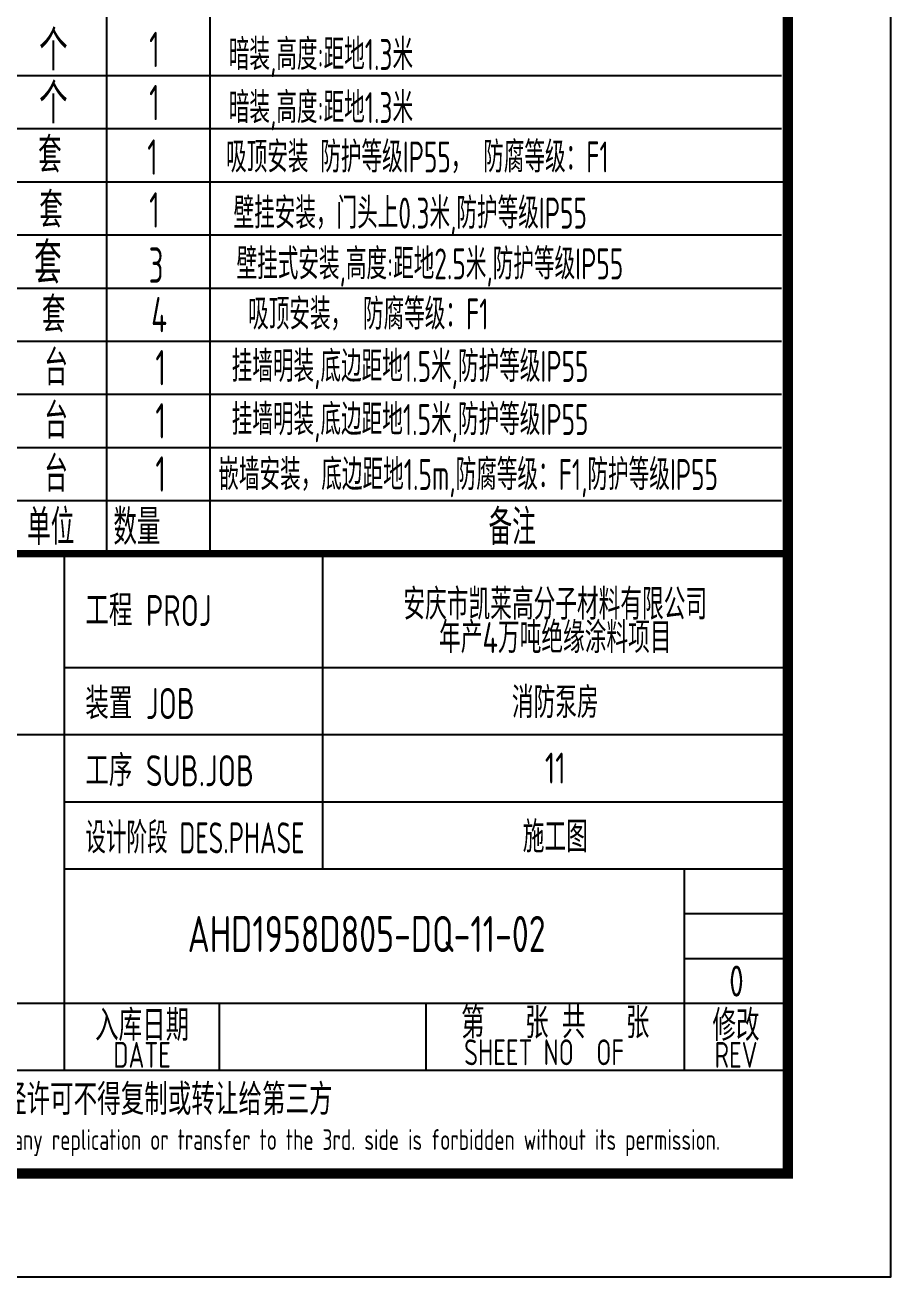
# Model space of a CAD drawing. Extents: x 5394041 to 5729212, y -433068 to -301615.
# Drawn here: x 5566405 to 5574789, y -354845 to -342728 of the extents above; entities that cross this region are included whole.
import ezdxf
from ezdxf.enums import TextEntityAlignment as Align

# ---------------------------------------------------------------- set-up
doc = ezdxf.new("R2010")
doc.units = 0
doc.header["$LTSCALE"] = 1000
doc.header["$MEASUREMENT"] = 0
doc.layers.get('0').update_dxf_attribs({"linetype": 'CONTINUOUS'})
doc.layers.add('AXIS', color=3, linetype='CONTINUOUS')
doc.layers.add('TEL_TAB', color=7, linetype='CONTINUOUS')
doc.styles.add('_TCH_DIM', font='SIMPLEX', dxfattribs={"bigfont": 'GBCBIG'})
doc.styles.add('AHD', font='sceie.shx', dxfattribs={"width": 0.7, "bigfont": 'sceic.shx'})
doc.styles.add('sceie', font='sceie.shx', dxfattribs={"width": 0.7, "bigfont": 'sceic.shx'})
doc.styles.add('TSSD_Rein', font='Tssdeng.shx', dxfattribs={"width": 0.7, "bigfont": 'hztxt.shx'})

msp = doc.modelspace()

# ---------------------------------------------------------------- linework, layer by layer
for p, q in [((5566788.7, -352845.4), (5566788.7, -347845.4)), ((5569288.7, -350895.4), (5569288.7, -347845.4)), ((5573788.7, -353845.4), (5573788.7, -347845.4)), ((5573788.7, -353845.4), (5573788.7, -347845.4)), ((5573788.7, -353845.4), (5573788.7, -347845.4)), ((5566788.7, -348945.4), (5573788.7, -348945.4)), ((5555788.7, -349595.4), (5573788.7, -349595.4)), ((5566788.7, -350245.4), (5573788.7, -350245.4)), ((5566788.7, -350895.4), (5573788.7, -350895.4)), ((5572788.7, -352845.4), (5572788.7, -350895.4)), ((5572788.7, -351328.7), (5573788.7, -351328.7)), ((5572788.7, -351762), (5573788.7, -351762)), ((5555788.7, -352195.4), (5573788.7, -352195.4)), ((5568288.7, -352845.4), (5568288.7, -352195.4)), ((5570288.7, -352845.4), (5570288.7, -352195.4)), ((5555788.7, -352845.4), (5573788.7, -352845.4)), ((5555788.7, -353845.4), (5573788.7, -353845.4)), ((5555788.7, -353845.4), (5573788.7, -353845.4)), ((5555788.7, -353845.4), (5573788.7, -353845.4))]:
    msp.add_line(p, q)
at = {"color": 0}
msp.add_lwpolyline([(5515388.7, -354845.4), (5574788.7, -354845.4), (5574788.7, -312845.4), (5515388.7, -312845.4), (5515388.7, -354845.4)], dxfattribs=at)
at = {"color": 0, "const_width": 100}
msp.add_lwpolyline([(5573788.7, -353845.4), (5517888.7, -353845.4), (5517888.7, -313845.4), (5573788.7, -313845.4)], close=True, dxfattribs=at)
msp.add_lwpolyline([(5573788.7, -347845.4, 70, 70, 0), (5555788.7, -347845.4, 70, 70, 0), (5555788.7, -353845.4, 0, 0, 0)], format="xyseb")
at = {"layer": 'TEL_TAB'}
for points in [[(5567195.1, -337559.9), (5567195.1, -347845.4)], [(5568195.8, -337559.9), (5568195.8, -347845.4)], [(5555815.7, -343216.9), (5573729.6, -343216.9)], [(5555815.7, -343731.2), (5573729.6, -343731.2)], [(5555815.7, -344245.5), (5573788.7, -344245.5)], [(5555815.7, -344245.5), (5573788.7, -344245.5)], [(5555815.7, -344759.7), (5573729.6, -344759.7)], [(5555815.7, -345274), (5573729.6, -345274)], [(5555815.7, -345788.3), (5573729.6, -345788.3)], [(5555815.7, -346302.6), (5573729.6, -346302.6)], [(5555815.7, -346816.8), (5573729.6, -346816.8)], [(5555815.7, -347331.1), (5573729.6, -347331.1)]]:
    msp.add_lwpolyline(points, dxfattribs=at)

# ---------------------------------------------------------------- texts
at = {"style": 'AHD'}
for s, width, p in [('工程 PROJ', 0.8, (5566988.7, -348545.4)), ('工程 PROJ', 0.8, (5566988.7, -348545.4)), ('装置 JOB', 0.8, (5566988.7, -349445.4)), ('装置 JOB', 0.8, (5566988.7, -349445.4)), ('工序 SUB.JOB', 0.8, (5566988.7, -350095.4)), ('工序 SUB.JOB', 0.8, (5566988.7, -350095.4)), ('设计阶段 DES.PHASE', 0.7, (5566988.7, -350745.4)), ('设计阶段 DES.PHASE', 0.7, (5566988.7, -350745.4))]:
    msp.add_text(s, height=300, dxfattribs=dict(at, width=width)).set_placement(p)
at = {"style": 'AHD', "width": 0.8}
for s, height, p in [('入库日期', 300, (5567538.7, -352395.4)), ('入库日期', 300, (5567538.7, -352395.4)), ('第   张 共   张', 300, (5571538.7, -352370.4)), ('修改', 300, (5573288.7, -352395.4)), ('修改', 300, (5573288.7, -352395.4)), ('DATE', 250, (5567538.7, -352695.4)), ('DATE', 250, (5567538.7, -352695.4)), ('SHEET NO  OF  ', 250, (5571538.7, -352670.4)), ('SHEET NO  OF  ', 250, (5571538.7, -352670.4)), ('REV', 250, (5573288.7, -352695.4)), ('REV', 250, (5573288.7, -352695.4)), ('本文件专有权属安徽华东化工医药工程有限责任公司所有,未经许可不得复制或转让给第三方', 300, (5564788.7, -353145.4)), ('本文件专有权属安徽华东化工医药工程有限责任公司所有,未经许可不得复制或转让给第三方', 300, (5564788.7, -353145.4)), ('The proprietary right of this document belongs to Anhui Huadong Chemical And Medical Engineering  Co.,Ltd.  and any replication or transfer to the 3rd. side is forbidden without its permission. ', 200, (5564788.7, -353545.4))]:
    msp.add_text(s, height=height, dxfattribs=at).set_placement(p, align=Align.MIDDLE)
at = {"width": 0.8}
for tag, text, height, style, p in [('AHD1958D805-DQ-11-02', '200320-02-040', 350, 'sceie', (5569712.3, -351525.6)), ('0', '0', 300, 'AHD', (5573292.8, -351981.5)), ('0', '0', 300, 'AHD', (5573292.8, -351981.5))]:
    msp.add_attdef(tag, text=text, height=height, dxfattribs=dict(at, style=style)).set_placement(p, align=Align.MIDDLE)
at = {"layer": 'AXIS', "style": 'TSSD_Rein', "width": 0.7}
for s, p in [('安庆市凯莱高分子材料有限公司', (5571538.7, -348317.8)), ('年产4万吨绝缘涂料项目', (5571538.7, -348640.8)), ('消防泵房', (5571538.7, -349270.4)), ('11', (5571538.7, -349920.4)), ('施工图', (5571538.7, -350570.4))]:
    msp.add_text(s, height=300, dxfattribs=at).set_placement(p, align=Align.MIDDLE)
at = {"layer": 'TEL_TAB', "style": '_TCH_DIM'}
for p in [(5566540.9, -343165.6), (5566540.9, -343679.9)]:
    msp.add_text('个', height=385.8, dxfattribs=at).set_placement(p)
at = {"layer": 'TEL_TAB', "style": 'sceie', "width": 0.7}
for s, height, p in [('1', 342.8, (5567607.1, -343136.4)), ('暗装,高度:距地1.3米', 300, (5568378.2, -343163.6)), ('1', 342.8, (5567607.1, -343650.7)), ('暗装,高度:距地1.3米', 300, (5568378.2, -343677.8)), ('套', 342.8, (5566531.9, -344157.7)), ('1', 342.8, (5567588.6, -344177.9)), ('吸顶安装 防护等级IP55， 防腐等级：F1', 300, (5568351.7, -344155.5)), ('套', 342.8, (5566543.8, -344689.9)), ('1', 342.8, (5567607.1, -344689.9)), ('壁挂安装，门头上0.3米,防护等级IP55  ', 300, (5568423.7, -344698.6)), ('3', 342.8, (5567602.1, -345223.7)), ('壁挂式安装,高度:距地2.5米,防护等级IP55', 300, (5568452.8, -345190.3)), ('套', 342.8, (5566568.5, -345702.6)), ('4', 342.8, (5567626.7, -345702.6)), ('吸顶安装， 防腐等级：F1', 300, (5568565.3, -345675.8)), ('台', 342.8, (5566592.2, -346216.8)), ('1', 342.8, (5567667.2, -346216.8)), ('挂墙明装,底边距地1.5米,防护等级IP55', 300, (5568406.2, -346182.6)), ('台', 342.8, (5566592.2, -346731.1)), ('1', 342.8, (5567667.2, -346731.1)), ('挂墙明装,底边距地1.5米,防护等级IP55', 300, (5568406.2, -346696.8)), ('台', 342.8, (5566592.2, -347245.4)), ('1', 342.8, (5567667.2, -347245.4)), ('嵌墙安装，底边距地1.5m,防腐等级：F1,防护等级IP55', 300, (5568276.4, -347229.1)), ('单位', 342.85, (5566425.9, -347759.7)), ('数量', 342.85, (5567260.6, -347759.7)), ('备注', 342.85, (5570893.6, -347759.7))]:
    msp.add_text(s, height=height, dxfattribs=at).set_placement(p)
at = {"layer": 'TEL_TAB', "color": 0, "style": 'sceie', "width": 0.7}
msp.add_text('套', height=400, dxfattribs=at).set_placement((5566493.4, -345232.3))

doc.saveas('drawing.dxf')
